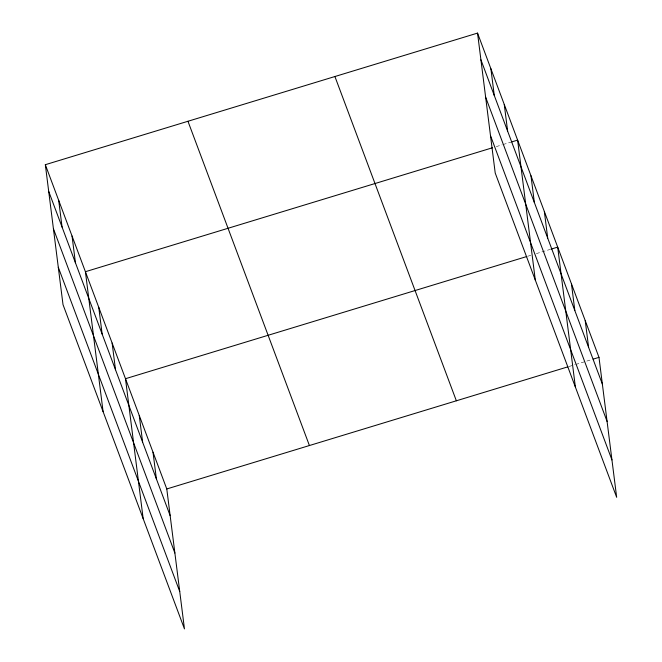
<?xml version="1.0" encoding="UTF-8"?>
<svg xmlns="http://www.w3.org/2000/svg" width="662" height="662" viewBox="0 0 662 662"><rect width="100%" height="100%" fill="white"/><g stroke="black" fill="none" stroke-linecap="round" stroke-linejoin="round"><path stroke-width="0.5" stroke-dasharray="3.31 2.48" d="M496.277 146.608L502.094 144.837M503.062 144.539L510.824 142.173M527.622 256.277L531.503 255.093M536.352 253.612L549.932 249.475M568.915 366.525L574.732 364.754M575.7 364.456L591.224 359.731"/><path stroke-width="0.99" d="M45.33 164.697L166.783 488.961L184.458 628.9L63.014 304.636L45.33 164.697L477.542 33.1L598.986 357.364L616.67 497.303L495.217 173.039L477.542 33.1M492.396 147.791L85.415 271.71L103.09 411.64M511.8 141.883L517.618 140.104L535.293 280.043M526.646 256.566L125.49 378.714L143.166 518.652M550.908 249.185L557.694 247.116L575.377 387.047M166.783 488.961L567.938 366.822M593.169 359.135L598.986 357.364M480.918 59.803L602.362 384.076M485.635 97.173L607.087 421.437M490.501 135.669L611.945 459.933M334.914 76.527L456.358 400.791M187.958 121.27L309.411 445.534M48.707 191.409L170.159 515.673M53.423 228.771L174.876 553.035M58.289 267.266L179.741 591.538M585.225 320.615L588.601 347.318M571.463 283.866L574.831 310.569M544.338 211.443L547.714 238.155M530.982 175.778L534.35 202.481M504.262 104.439L507.63 131.142M490.898 68.765L494.274 95.477M153.013 452.212L156.389 478.924M139.252 415.463L142.628 442.175M112.126 343.048L115.502 369.752M98.77 307.375L102.147 334.087M72.05 236.036L75.427 262.748M58.695 200.371L62.062 227.074"/></g></svg>
